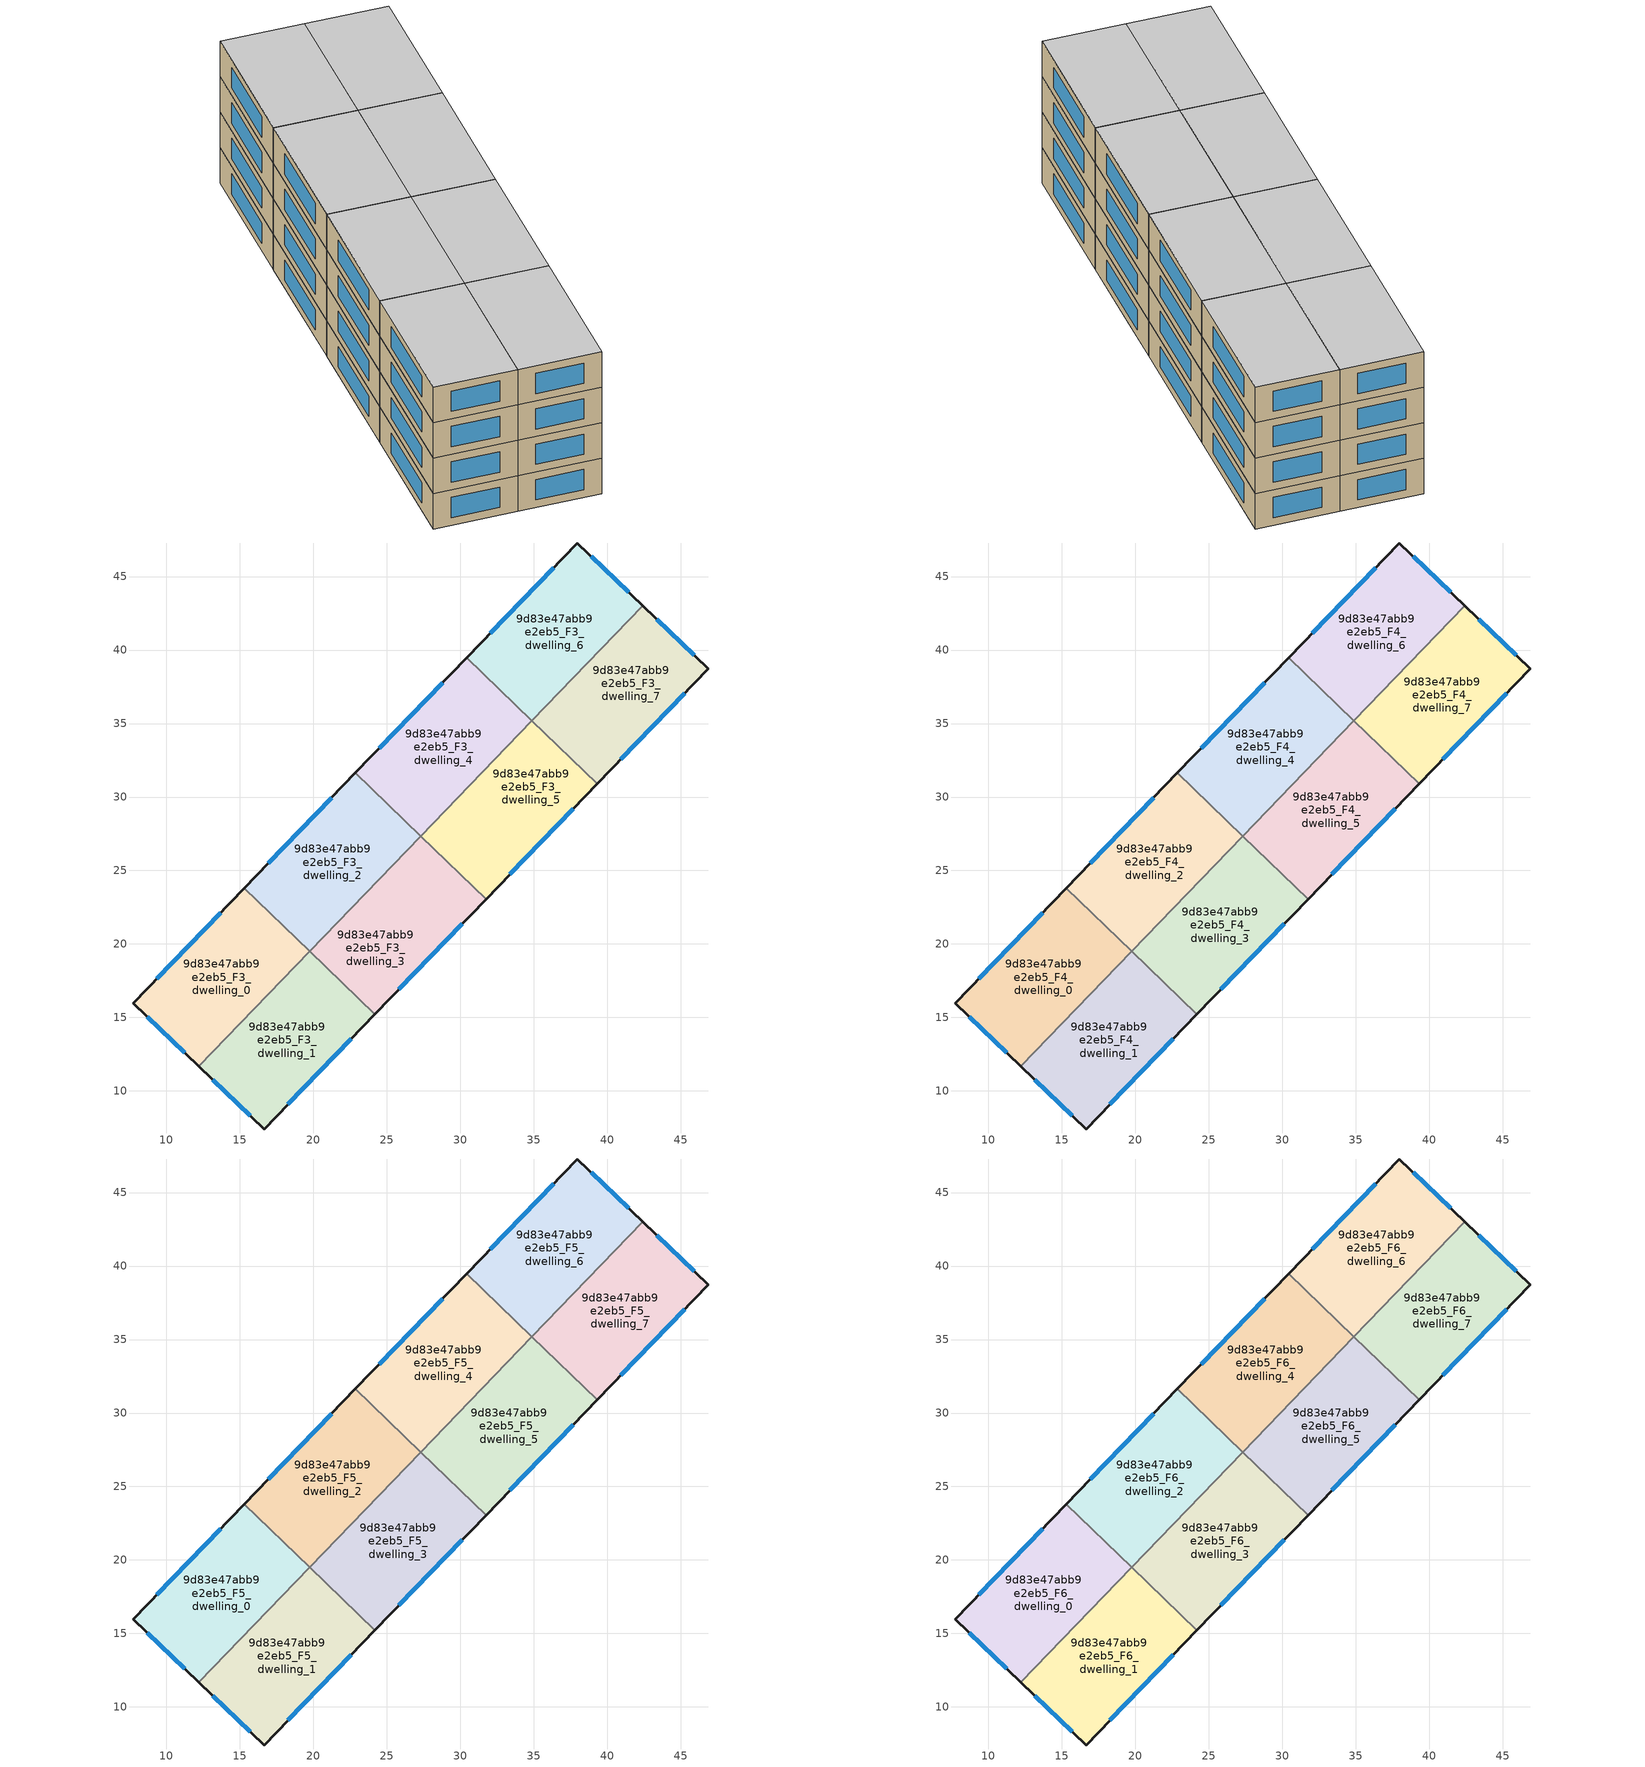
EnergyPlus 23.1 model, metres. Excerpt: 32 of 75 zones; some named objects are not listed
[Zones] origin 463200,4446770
9d83e47abb9e2eb5_F3_dwelling_0
 floor to 9d83e47abb9e2eb5_F2_dwelling_3 (EU_floor_Construction): 19.75,19.51 12.2,11.68 7.74,15.95 15.31,23.79 z9
 floor to 9d83e47abb9e2eb5_F2_dwelling_2 (EU_floor_Construction): 19.75,19.52 19.75,19.51 15.31,23.79 15.31,23.8 z9
 wall outside (EU_wall_Construction): 15.31,23.8 7.74,15.95 12.2,11.68 z9:12
 wall to 9d83e47abb9e2eb5_F3_dwelling_1 (EU_wall_Construction): 12.2,11.68 19.75,19.52 z9:12
 wall to 9d83e47abb9e2eb5_F3_dwelling_2 (EU_wall_Construction): 19.75,19.52 15.31,23.8 z9:12
 window (EU_Window_Construction): 8.7,15.04 11.24,12.6 / 13.69,22.12 9.36,17.63 z9.64:11.36
9d83e47abb9e2eb5_F3_dwelling_1
 floor adiabatic (EU_floor_Construction): 24.2,15.23 16.66,7.41 12.2,11.68 19.75,19.52 z9
 wall outside (EU_wall_Construction): 12.2,11.68 16.66,7.41 24.2,15.23 z9:12
 wall to 9d83e47abb9e2eb5_F3_dwelling_3 (EU_wall_Construction): 24.2,15.23 19.76,19.51 z9:12
 window (EU_Window_Construction): 18.27,9.08 22.59,13.55 / 13.15,10.77 15.7,8.32 z9.64:11.36
9d83e47abb9e2eb5_F3_dwelling_2
 floor to 9d83e47abb9e2eb5_F2_dwelling_2 (EU_floor_Construction): 27.31,27.34 19.76,19.51 15.31,23.8 22.87,31.63 z9
 floor to 9d83e47abb9e2eb5_F2_dwelling_1 (EU_floor_Construction): 27.32,27.35 27.31,27.34 22.87,31.63 z9
 wall outside (EU_wall_Construction): 22.87,31.63 15.31,23.8 z9:12
 wall to 9d83e47abb9e2eb5_F3_dwelling_3 (EU_wall_Construction): 19.76,19.51 27.32,27.35 z9:12
 wall to 9d83e47abb9e2eb5_F3_dwelling_4 (EU_wall_Construction): 27.32,27.35 22.87,31.63 z9:12
 window (EU_Window_Construction): 21.25,29.96 16.93,25.48 z9.64:11.36
9d83e47abb9e2eb5_F3_dwelling_3
 floor to 9d83e47abb9e2eb5_F2_dwelling_7 (EU_floor_Construction): 28.74,19.93 24.2,15.23 19.76,19.51 24.3,24.22 z9
 floor to 9d83e47abb9e2eb5_F2_dwelling_6 (EU_floor_Construction): 31.76,23.06 28.74,19.93 24.3,24.22 27.32,27.35 z9
 wall outside (EU_wall_Construction): 24.2,15.23 31.76,23.06 z9:12
 wall to 9d83e47abb9e2eb5_F3_dwelling_5 (EU_wall_Construction): 31.76,23.06 27.32,27.35 z9:12
 window (EU_Window_Construction): 25.82,16.9 30.14,21.38 z9.64:11.36
9d83e47abb9e2eb5_F3_dwelling_4
 floor to 9d83e47abb9e2eb5_F2_dwelling_1 (EU_floor_Construction): 34.87,35.17 27.32,27.35 22.87,31.63 30.43,39.46 z9
 floor to 9d83e47abb9e2eb5_F2_dwelling_0 (EU_floor_Construction): 34.87,35.17 30.43,39.46 30.43,39.47 z9
 wall outside (EU_wall_Construction): 30.43,39.47 22.87,31.63 z9:12
 wall to 9d83e47abb9e2eb5_F3_dwelling_5 (EU_wall_Construction): 27.32,27.35 34.88,35.18 z9:12
 wall to 9d83e47abb9e2eb5_F3_dwelling_6 (EU_wall_Construction): 34.88,35.18 30.43,39.47 z9:12
 window (EU_Window_Construction): 28.81,37.79 24.49,33.31 z9.64:11.36
9d83e47abb9e2eb5_F3_dwelling_5
 floor to 9d83e47abb9e2eb5_F2_dwelling_5 (EU_floor_Construction): 39.32,30.89 34.79,26.2 30.35,30.49 34.88,35.18 z9
 floor to 9d83e47abb9e2eb5_F2_dwelling_6 (EU_floor_Construction): 34.79,26.2 31.76,23.06 27.32,27.35 30.35,30.49 z9
 wall outside (EU_wall_Construction): 31.76,23.06 39.32,30.89 z9:12
 wall to 9d83e47abb9e2eb5_F3_dwelling_7 (EU_wall_Construction): 39.32,30.89 34.88,35.18 z9:12
 window (EU_Window_Construction): 33.38,24.74 37.7,29.21 z9.64:11.36
9d83e47abb9e2eb5_F3_dwelling_6
 floor outside (EU_floor_Construction): 42.44,43.01 34.88,35.18 39.07,39.52 z9
 floor to 9d83e47abb9e2eb5_F2_dwelling_0 (EU_floor_Construction): 42.43,43.01 34.88,35.18 30.43,39.47 37.98,47.29 z9
 wall outside (EU_wall_Construction): 42.44,43.01 37.98,47.29 30.43,39.47 z9:12
 wall to 9d83e47abb9e2eb5_F3_dwelling_7 (EU_wall_Construction): 34.88,35.18 42.44,43.01 z9:12
 window (EU_Window_Construction): 36.36,45.61 32.05,41.14 / 41.48,43.93 38.93,46.37 z9.64:11.36
9d83e47abb9e2eb5_F3_dwelling_7
 floor to 9d83e47abb9e2eb5_F2_dwelling_4 (EU_floor_Construction): 46.89,38.74 40.84,32.47 36.4,36.75 42.44,43.01 z9
 floor to 9d83e47abb9e2eb5_F2_dwelling_5 (EU_floor_Construction): 40.84,32.47 39.32,30.89 34.88,35.18 36.4,36.75 z9
 wall outside (EU_wall_Construction): 39.32,30.89 46.89,38.74 42.44,43.01 z9:12
 window (EU_Window_Construction): 45.94,39.65 43.39,42.09 / 40.94,32.57 45.27,37.06 z9.64:11.36
9d83e47abb9e2eb5_F4_dwelling_0
 floor to 9d83e47abb9e2eb5_F3_dwelling_0 (EU_floor_Construction): 19.75,19.52 12.2,11.68 7.74,15.95 15.31,23.8 z12
 wall outside (EU_wall_Construction): 15.31,23.8 7.74,15.95 12.2,11.68 z12:15
 wall to 9d83e47abb9e2eb5_F4_dwelling_1 (EU_wall_Construction): 12.2,11.68 19.75,19.52 z12:15
 wall to 9d83e47abb9e2eb5_F4_dwelling_2 (EU_wall_Construction): 19.75,19.52 15.31,23.8 z12:15
 window (EU_Window_Construction): 8.7,15.04 11.24,12.6 / 13.69,22.12 9.36,17.63 z12.64:14.36
9d83e47abb9e2eb5_F4_dwelling_1
 floor to 9d83e47abb9e2eb5_F3_dwelling_1 (EU_floor_Construction): 24.2,15.23 16.66,7.41 12.2,11.68 19.75,19.52 z12
 wall outside (EU_wall_Construction): 12.2,11.68 16.66,7.41 24.2,15.23 z12:15
 wall to 9d83e47abb9e2eb5_F4_dwelling_3 (EU_wall_Construction): 24.2,15.23 19.76,19.51 z12:15
 window (EU_Window_Construction): 18.27,9.08 22.59,13.55 / 13.15,10.77 15.7,8.32 z12.64:14.36
9d83e47abb9e2eb5_F4_dwelling_2
 floor to 9d83e47abb9e2eb5_F3_dwelling_2 (EU_floor_Construction): 27.32,27.35 19.76,19.51 15.31,23.8 22.87,31.63 z12
 wall outside (EU_wall_Construction): 22.87,31.63 15.31,23.8 z12:15
 wall to 9d83e47abb9e2eb5_F4_dwelling_3 (EU_wall_Construction): 19.76,19.51 27.32,27.35 z12:15
 wall to 9d83e47abb9e2eb5_F4_dwelling_4 (EU_wall_Construction): 27.32,27.35 22.87,31.63 z12:15
 window (EU_Window_Construction): 21.25,29.96 16.93,25.48 z12.64:14.36
9d83e47abb9e2eb5_F4_dwelling_3
 floor to 9d83e47abb9e2eb5_F3_dwelling_3 (EU_floor_Construction): 31.76,23.06 24.2,15.23 19.76,19.51 27.32,27.35 z12
 wall outside (EU_wall_Construction): 24.2,15.23 31.76,23.06 z12:15
 wall to 9d83e47abb9e2eb5_F4_dwelling_5 (EU_wall_Construction): 31.76,23.06 27.32,27.35 z12:15
 window (EU_Window_Construction): 25.82,16.9 30.14,21.38 z12.64:14.36
9d83e47abb9e2eb5_F4_dwelling_4
 floor to 9d83e47abb9e2eb5_F3_dwelling_4 (EU_floor_Construction): 34.88,35.18 27.32,27.35 22.87,31.63 30.43,39.47 z12
 wall outside (EU_wall_Construction): 30.43,39.47 22.87,31.63 z12:15
 wall to 9d83e47abb9e2eb5_F4_dwelling_5 (EU_wall_Construction): 27.32,27.35 34.88,35.18 z12:15
 wall to 9d83e47abb9e2eb5_F4_dwelling_6 (EU_wall_Construction): 34.88,35.18 30.43,39.47 z12:15
 window (EU_Window_Construction): 28.81,37.79 24.49,33.31 z12.64:14.36
9d83e47abb9e2eb5_F4_dwelling_5
 floor to 9d83e47abb9e2eb5_F3_dwelling_5 (EU_floor_Construction): 39.32,30.89 31.76,23.06 27.32,27.35 34.88,35.18 z12
 wall outside (EU_wall_Construction): 31.76,23.06 39.32,30.89 z12:15
 wall to 9d83e47abb9e2eb5_F4_dwelling_7 (EU_wall_Construction): 39.32,30.89 34.88,35.18 z12:15
 window (EU_Window_Construction): 33.38,24.74 37.7,29.21 z12.64:14.36
9d83e47abb9e2eb5_F4_dwelling_6
 floor to 9d83e47abb9e2eb5_F3_dwelling_6 (EU_floor_Construction): 42.44,43.01 34.88,35.18 30.43,39.47 37.98,47.29 z12
 wall outside (EU_wall_Construction): 42.44,43.01 37.98,47.29 30.43,39.47 z12:15
 wall to 9d83e47abb9e2eb5_F4_dwelling_7 (EU_wall_Construction): 34.88,35.18 42.44,43.01 z12:15
 window (EU_Window_Construction): 36.36,45.61 32.05,41.14 / 41.48,43.93 38.93,46.37 z12.64:14.36
9d83e47abb9e2eb5_F4_dwelling_7
 floor to 9d83e47abb9e2eb5_F3_dwelling_7 (EU_floor_Construction): 46.89,38.74 39.32,30.89 34.88,35.18 42.44,43.01 z12
 wall outside (EU_wall_Construction): 39.32,30.89 46.89,38.74 42.44,43.01 z12:15
 window (EU_Window_Construction): 45.94,39.65 43.39,42.09 / 40.94,32.57 45.27,37.06 z12.64:14.36
9d83e47abb9e2eb5_F5_dwelling_0
 floor to 9d83e47abb9e2eb5_F4_dwelling_0 (EU_floor_Construction): 19.75,19.52 12.2,11.68 7.74,15.95 15.31,23.8 z15
 wall outside (EU_wall_Construction): 15.31,23.8 7.74,15.95 12.2,11.68 z15:18
 wall to 9d83e47abb9e2eb5_F5_dwelling_1 (EU_wall_Construction): 12.2,11.68 19.75,19.52 z15:18
 wall to 9d83e47abb9e2eb5_F5_dwelling_2 (EU_wall_Construction): 19.75,19.52 15.31,23.8 z15:18
 window (EU_Window_Construction): 8.7,15.04 11.24,12.6 / 13.69,22.12 9.36,17.63 z15.64:17.36
9d83e47abb9e2eb5_F5_dwelling_1
 floor to 9d83e47abb9e2eb5_F4_dwelling_1 (EU_floor_Construction): 24.2,15.23 16.66,7.41 12.2,11.68 19.75,19.52 z15
 wall outside (EU_wall_Construction): 12.2,11.68 16.66,7.41 24.2,15.23 z15:18
 wall to 9d83e47abb9e2eb5_F5_dwelling_3 (EU_wall_Construction): 24.2,15.23 19.76,19.51 z15:18
 window (EU_Window_Construction): 18.27,9.08 22.59,13.55 / 13.15,10.77 15.7,8.32 z15.64:17.36
9d83e47abb9e2eb5_F5_dwelling_2
 floor to 9d83e47abb9e2eb5_F4_dwelling_2 (EU_floor_Construction): 27.32,27.35 19.76,19.51 15.31,23.8 22.87,31.63 z15
 wall outside (EU_wall_Construction): 22.87,31.63 15.31,23.8 z15:18
 wall to 9d83e47abb9e2eb5_F5_dwelling_3 (EU_wall_Construction): 19.76,19.51 27.32,27.35 z15:18
 wall to 9d83e47abb9e2eb5_F5_dwelling_4 (EU_wall_Construction): 27.32,27.35 22.87,31.63 z15:18
 window (EU_Window_Construction): 21.25,29.96 16.93,25.48 z15.64:17.36
9d83e47abb9e2eb5_F5_dwelling_3
 floor to 9d83e47abb9e2eb5_F4_dwelling_3 (EU_floor_Construction): 31.76,23.06 24.2,15.23 19.76,19.51 27.32,27.35 z15
 wall outside (EU_wall_Construction): 24.2,15.23 31.76,23.06 z15:18
 wall to 9d83e47abb9e2eb5_F5_dwelling_5 (EU_wall_Construction): 31.76,23.06 27.32,27.35 z15:18
 window (EU_Window_Construction): 25.82,16.9 30.14,21.38 z15.64:17.36
9d83e47abb9e2eb5_F5_dwelling_4
 floor to 9d83e47abb9e2eb5_F4_dwelling_4 (EU_floor_Construction): 34.88,35.18 27.32,27.35 22.87,31.63 30.43,39.47 z15
 wall outside (EU_wall_Construction): 30.43,39.47 22.87,31.63 z15:18
 wall to 9d83e47abb9e2eb5_F5_dwelling_5 (EU_wall_Construction): 27.32,27.35 34.88,35.18 z15:18
 wall to 9d83e47abb9e2eb5_F5_dwelling_6 (EU_wall_Construction): 34.88,35.18 30.43,39.47 z15:18
 window (EU_Window_Construction): 28.81,37.79 24.49,33.31 z15.64:17.36
9d83e47abb9e2eb5_F5_dwelling_5
 floor to 9d83e47abb9e2eb5_F4_dwelling_5 (EU_floor_Construction): 39.32,30.89 31.76,23.06 27.32,27.35 34.88,35.18 z15
 wall outside (EU_wall_Construction): 31.76,23.06 39.32,30.89 z15:18
 wall to 9d83e47abb9e2eb5_F5_dwelling_7 (EU_wall_Construction): 39.32,30.89 34.88,35.18 z15:18
 window (EU_Window_Construction): 33.38,24.74 37.7,29.21 z15.64:17.36
9d83e47abb9e2eb5_F5_dwelling_6
 floor to 9d83e47abb9e2eb5_F4_dwelling_6 (EU_floor_Construction): 42.44,43.01 34.88,35.18 30.43,39.47 37.98,47.29 z15
 wall outside (EU_wall_Construction): 42.44,43.01 37.98,47.29 30.43,39.47 z15:18
 wall to 9d83e47abb9e2eb5_F5_dwelling_7 (EU_wall_Construction): 34.88,35.18 42.44,43.01 z15:18
 window (EU_Window_Construction): 36.36,45.61 32.05,41.14 / 41.48,43.93 38.93,46.37 z15.64:17.36
9d83e47abb9e2eb5_F5_dwelling_7
 floor to 9d83e47abb9e2eb5_F4_dwelling_7 (EU_floor_Construction): 46.89,38.74 39.32,30.89 34.88,35.18 42.44,43.01 z15
 wall outside (EU_wall_Construction): 39.32,30.89 46.89,38.74 42.44,43.01 z15:18
 window (EU_Window_Construction): 45.94,39.65 43.39,42.09 / 40.94,32.57 45.27,37.06 z15.64:17.36
9d83e47abb9e2eb5_F6_dwelling_0
 floor to 9d83e47abb9e2eb5_F5_dwelling_0 (EU_floor_Construction): 19.75,19.52 12.2,11.68 7.74,15.95 15.31,23.8 z18
 wall outside (EU_wall_Construction): 15.31,23.8 7.74,15.95 12.2,11.68 z18:21
 wall to 9d83e47abb9e2eb5_F6_dwelling_1 (EU_wall_Construction): 12.2,11.68 19.75,19.52 z18:21
 wall to 9d83e47abb9e2eb5_F6_dwelling_2 (EU_wall_Construction): 19.75,19.52 15.31,23.8 z18:21
 window (EU_Window_Construction): 8.7,15.04 11.24,12.6 / 13.69,22.12 9.36,17.63 z18.64:20.36
 ceiling to 9d83e47abb9e2eb5_F7_dwelling_0 (EU_floor_Construction): 12.2,11.68 19.75,19.52 15.31,23.8 7.74,15.95 z21
9d83e47abb9e2eb5_F6_dwelling_1
 floor to 9d83e47abb9e2eb5_F5_dwelling_1 (EU_floor_Construction): 24.2,15.23 16.66,7.41 12.2,11.68 19.75,19.52 z18
 wall outside (EU_wall_Construction): 12.2,11.68 16.66,7.41 24.2,15.23 z18:21
 wall to 9d83e47abb9e2eb5_F6_dwelling_3 (EU_wall_Construction): 24.2,15.23 19.76,19.51 z18:21
 window (EU_Window_Construction): 18.27,9.08 22.59,13.55 / 13.15,10.77 15.7,8.32 z18.64:20.36
 ceiling to 9d83e47abb9e2eb5_F7_dwelling_1 (EU_floor_Construction): 16.66,7.41 24.2,15.23 19.75,19.52 12.2,11.68 z21
9d83e47abb9e2eb5_F6_dwelling_2
 floor to 9d83e47abb9e2eb5_F5_dwelling_2 (EU_floor_Construction): 27.32,27.35 19.76,19.51 15.31,23.8 22.87,31.63 z18
 wall outside (EU_wall_Construction): 22.87,31.63 15.31,23.8 z18:21
 wall to 9d83e47abb9e2eb5_F6_dwelling_3 (EU_wall_Construction): 19.76,19.51 27.32,27.35 z18:21
 wall to 9d83e47abb9e2eb5_F6_dwelling_4 (EU_wall_Construction): 27.32,27.35 22.87,31.63 z18:21
 window (EU_Window_Construction): 21.25,29.96 16.93,25.48 z18.64:20.36
 ceiling to 9d83e47abb9e2eb5_F7_dwelling_2 (EU_floor_Construction): 19.76,19.51 27.32,27.35 22.87,31.63 15.31,23.8 z21
9d83e47abb9e2eb5_F6_dwelling_3
 floor to 9d83e47abb9e2eb5_F5_dwelling_3 (EU_floor_Construction): 31.76,23.06 24.2,15.23 19.76,19.51 27.32,27.35 z18
 wall outside (EU_wall_Construction): 24.2,15.23 31.76,23.06 z18:21
 wall to 9d83e47abb9e2eb5_F6_dwelling_5 (EU_wall_Construction): 31.76,23.06 27.32,27.35 z18:21
 window (EU_Window_Construction): 25.82,16.9 30.14,21.38 z18.64:20.36
 ceiling to 9d83e47abb9e2eb5_F7_dwelling_3 (EU_floor_Construction): 24.2,15.23 31.76,23.06 27.32,27.35 19.76,19.51 z21
9d83e47abb9e2eb5_F6_dwelling_4
 floor to 9d83e47abb9e2eb5_F5_dwelling_4 (EU_floor_Construction): 34.88,35.18 27.32,27.35 22.87,31.63 30.43,39.47 z18
 wall outside (EU_wall_Construction): 30.43,39.47 22.87,31.63 z18:21
 wall to 9d83e47abb9e2eb5_F6_dwelling_5 (EU_wall_Construction): 27.32,27.35 34.88,35.18 z18:21
 wall to 9d83e47abb9e2eb5_F6_dwelling_6 (EU_wall_Construction): 34.88,35.18 30.43,39.47 z18:21
 window (EU_Window_Construction): 28.81,37.79 24.49,33.31 z18.64:20.36
 ceiling to 9d83e47abb9e2eb5_F7_dwelling_4 (EU_floor_Construction): 27.32,27.35 34.88,35.18 30.43,39.47 22.87,31.63 z21
9d83e47abb9e2eb5_F6_dwelling_5
 floor to 9d83e47abb9e2eb5_F5_dwelling_5 (EU_floor_Construction): 39.32,30.89 31.76,23.06 27.32,27.35 34.88,35.18 z18
 wall outside (EU_wall_Construction): 31.76,23.06 39.32,30.89 z18:21
 wall to 9d83e47abb9e2eb5_F6_dwelling_7 (EU_wall_Construction): 39.32,30.89 34.88,35.18 z18:21
 window (EU_Window_Construction): 33.38,24.74 37.7,29.21 z18.64:20.36
 ceiling to 9d83e47abb9e2eb5_F7_dwelling_5 (EU_floor_Construction): 31.76,23.06 39.32,30.89 34.88,35.18 27.32,27.35 z21
9d83e47abb9e2eb5_F6_dwelling_6
 floor to 9d83e47abb9e2eb5_F5_dwelling_6 (EU_floor_Construction): 42.44,43.01 34.88,35.18 30.43,39.47 37.98,47.29 z18
 wall outside (EU_wall_Construction): 42.44,43.01 37.98,47.29 30.43,39.47 z18:21
 wall to 9d83e47abb9e2eb5_F6_dwelling_7 (EU_wall_Construction): 34.88,35.18 42.44,43.01 z18:21
 window (EU_Window_Construction): 36.36,45.61 32.05,41.14 / 41.48,43.93 38.93,46.37 z18.64:20.36
 ceiling to 9d83e47abb9e2eb5_F7_dwelling_6 (EU_floor_Construction): 34.88,35.18 42.44,43.01 37.98,47.29 30.43,39.47 z21
9d83e47abb9e2eb5_F6_dwelling_7
 floor to 9d83e47abb9e2eb5_F5_dwelling_7 (EU_floor_Construction): 46.89,38.74 39.32,30.89 34.88,35.18 42.44,43.01 z18
 wall outside (EU_wall_Construction): 39.32,30.89 46.89,38.74 42.44,43.01 z18:21
 window (EU_Window_Construction): 45.94,39.65 43.39,42.09 / 40.94,32.57 45.27,37.06 z18.64:20.36
 ceiling to 9d83e47abb9e2eb5_F7_dwelling_7 (EU_floor_Construction): 39.32,30.89 46.89,38.74 42.44,43.01 34.88,35.18 z21
[Building]
EU S2 Campaign: North Axis=0; Terrain=City; Solar Distribution=FullExterior
[Site:Location]
Yerevan-Zvartnots.Intl.AP: Latitude=40.15; Longitude=44.383; Time Zone=4; Elevation=854
[SizingPeriod:WeatherFileDays]
AnnualSizingPeriod: Begin Month=1; Begin Day of Month=1; End Month=12; End Day of Month=31; Day of Week for Start Day=Monday; Use Weather File Daylight Saving Period=No; Use Weather File Rain and Snow Indicators=No
[MATERIAL]
EU_InternalMass_Material: Roughness=MediumRough; Thickness=0.1; Conductivity=1; Density=1800; Specific Heat=900; Thermal Absorptance=0.9; Solar Absorptance=0.7; Visible Absorptance=0.7
[MATERIAL:NOMASS] Roughness=MediumRough; Thermal Absorptance=0.9; Solar Absorptance=0.7; Visible Absorptance=0.7
Name | Thermal Resistance
EU_wall_NoMass | 1.05043
EU_floor_NoMass | 0.478065
[WINDOWMATERIAL:SIMPLEGLAZINGSYSTEM]
EU_Window_SimpleGlazing: UFactor=2.5566; Solar Heat Gain Coefficient=0.75; Visible Transmittance=0.75
[CONSTRUCTION]
EU_wall_Construction: EU_wall_NoMass
EU_floor_Construction: EU_floor_NoMass
EU_Window_Construction: EU_Window_SimpleGlazing
EU_InternalMass_Construction: EU_InternalMass_Material
[ZONE] Type=1; Multiplier=1; Ceiling Height=autocalculate; Floor Area=autocalculate; Part of Total Floor Area=Yes
Name | Volume
9d83e47abb9e2eb5_F3_dwelling_0; 9d83e47abb9e2eb5_F4_dwelling_0; 9d83e47abb9e2eb5_F5_dwelling_0; 9d83e47abb9e2eb5_F6_dwelling_0; 9d83e47abb9e2eb5_F3_dwelling_7; 9d83e47abb9e2eb5_F4_dwelling_7; 9d83e47abb9e2eb5_F5_dwelling_7; 9d83e47abb9e2eb5_F6_dwelling_7 | 201.668
9d83e47abb9e2eb5_F3_dwelling_1; 9d83e47abb9e2eb5_F4_dwelling_1; 9d83e47abb9e2eb5_F5_dwelling_1; 9d83e47abb9e2eb5_F6_dwelling_1; 9d83e47abb9e2eb5_F3_dwelling_6; 9d83e47abb9e2eb5_F4_dwelling_6; 9d83e47abb9e2eb5_F5_dwelling_6; 9d83e47abb9e2eb5_F6_dwelling_6 | 201.639
9d83e47abb9e2eb5_F3_dwelling_2; 9d83e47abb9e2eb5_F4_dwelling_2; 9d83e47abb9e2eb5_F5_dwelling_2; 9d83e47abb9e2eb5_F6_dwelling_2; 9d83e47abb9e2eb5_F3_dwelling_3; 9d83e47abb9e2eb5_F4_dwelling_3; 9d83e47abb9e2eb5_F5_dwelling_3; 9d83e47abb9e2eb5_F6_dwelling_3 | 201.65
9d83e47abb9e2eb5_F3_dwelling_4; 9d83e47abb9e2eb5_F4_dwelling_4; 9d83e47abb9e2eb5_F5_dwelling_4; 9d83e47abb9e2eb5_F6_dwelling_4 | 201.658
9d83e47abb9e2eb5_F3_dwelling_5; 9d83e47abb9e2eb5_F4_dwelling_5; 9d83e47abb9e2eb5_F5_dwelling_5; 9d83e47abb9e2eb5_F6_dwelling_5 | 201.682
[INTERNALMASS] Construction=EU_InternalMass_Construction
Name | Zone or ZoneList | Surface Area
9d83e47abb9e2eb5_F3_dwelling_0_EU_InternalMass | 9d83e47abb9e2eb5_F3_dwelling_0 | 67.2227
9d83e47abb9e2eb5_F3_dwelling_1_EU_InternalMass | 9d83e47abb9e2eb5_F3_dwelling_1 | 67.2131
9d83e47abb9e2eb5_F3_dwelling_2_EU_InternalMass | 9d83e47abb9e2eb5_F3_dwelling_2 | 67.2168
9d83e47abb9e2eb5_F3_dwelling_3_EU_InternalMass | 9d83e47abb9e2eb5_F3_dwelling_3 | 67.2168
9d83e47abb9e2eb5_F3_dwelling_4_EU_InternalMass | 9d83e47abb9e2eb5_F3_dwelling_4 | 67.2193
9d83e47abb9e2eb5_F3_dwelling_5_EU_InternalMass | 9d83e47abb9e2eb5_F3_dwelling_5 | 67.2271
9d83e47abb9e2eb5_F3_dwelling_6_EU_InternalMass | 9d83e47abb9e2eb5_F3_dwelling_6 | 67.2131
9d83e47abb9e2eb5_F3_dwelling_7_EU_InternalMass | 9d83e47abb9e2eb5_F3_dwelling_7 | 67.2227
9d83e47abb9e2eb5_F4_dwelling_0_EU_InternalMass | 9d83e47abb9e2eb5_F4_dwelling_0 | 67.2227
9d83e47abb9e2eb5_F4_dwelling_1_EU_InternalMass | 9d83e47abb9e2eb5_F4_dwelling_1 | 67.2131
9d83e47abb9e2eb5_F4_dwelling_2_EU_InternalMass | 9d83e47abb9e2eb5_F4_dwelling_2 | 67.2168
9d83e47abb9e2eb5_F4_dwelling_3_EU_InternalMass | 9d83e47abb9e2eb5_F4_dwelling_3 | 67.2168
9d83e47abb9e2eb5_F4_dwelling_4_EU_InternalMass | 9d83e47abb9e2eb5_F4_dwelling_4 | 67.2193
9d83e47abb9e2eb5_F4_dwelling_5_EU_InternalMass | 9d83e47abb9e2eb5_F4_dwelling_5 | 67.2271
9d83e47abb9e2eb5_F4_dwelling_6_EU_InternalMass | 9d83e47abb9e2eb5_F4_dwelling_6 | 67.2131
9d83e47abb9e2eb5_F4_dwelling_7_EU_InternalMass | 9d83e47abb9e2eb5_F4_dwelling_7 | 67.2227
9d83e47abb9e2eb5_F5_dwelling_0_EU_InternalMass | 9d83e47abb9e2eb5_F5_dwelling_0 | 67.2227
9d83e47abb9e2eb5_F5_dwelling_1_EU_InternalMass | 9d83e47abb9e2eb5_F5_dwelling_1 | 67.2131
9d83e47abb9e2eb5_F5_dwelling_2_EU_InternalMass | 9d83e47abb9e2eb5_F5_dwelling_2 | 67.2168
9d83e47abb9e2eb5_F5_dwelling_3_EU_InternalMass | 9d83e47abb9e2eb5_F5_dwelling_3 | 67.2168
9d83e47abb9e2eb5_F5_dwelling_4_EU_InternalMass | 9d83e47abb9e2eb5_F5_dwelling_4 | 67.2193
9d83e47abb9e2eb5_F5_dwelling_5_EU_InternalMass | 9d83e47abb9e2eb5_F5_dwelling_5 | 67.2271
9d83e47abb9e2eb5_F5_dwelling_6_EU_InternalMass | 9d83e47abb9e2eb5_F5_dwelling_6 | 67.2131
9d83e47abb9e2eb5_F5_dwelling_7_EU_InternalMass | 9d83e47abb9e2eb5_F5_dwelling_7 | 67.2227
9d83e47abb9e2eb5_F6_dwelling_0_EU_InternalMass | 9d83e47abb9e2eb5_F6_dwelling_0 | 67.2227
9d83e47abb9e2eb5_F6_dwelling_1_EU_InternalMass | 9d83e47abb9e2eb5_F6_dwelling_1 | 67.2131
9d83e47abb9e2eb5_F6_dwelling_2_EU_InternalMass | 9d83e47abb9e2eb5_F6_dwelling_2 | 67.2168
9d83e47abb9e2eb5_F6_dwelling_3_EU_InternalMass | 9d83e47abb9e2eb5_F6_dwelling_3 | 67.2168
9d83e47abb9e2eb5_F6_dwelling_4_EU_InternalMass | 9d83e47abb9e2eb5_F6_dwelling_4 | 67.2193
9d83e47abb9e2eb5_F6_dwelling_5_EU_InternalMass | 9d83e47abb9e2eb5_F6_dwelling_5 | 67.2271
9d83e47abb9e2eb5_F6_dwelling_6_EU_InternalMass | 9d83e47abb9e2eb5_F6_dwelling_6 | 67.2131
9d83e47abb9e2eb5_F6_dwelling_7_EU_InternalMass | 9d83e47abb9e2eb5_F6_dwelling_7 | 67.2227
[OTHEREQUIPMENT] Fuel Type=Electricity; Design Level Calculation Method=Watts/Area; Power per Zone Floor Area=1; Fraction Latent=0; Fraction Radiant=0; Fraction Lost=0; Carbon Dioxide Generation Rate=0; EndUse Subcategory=EU_Step8_InternalGains
Name | Zone or ZoneList or Space or SpaceList | Schedule
EU_Step8_InternalGain_9d83e47abb9e2eb5_F3_dwelling_0_f000 | 9d83e47abb9e2eb5_F3_dwelling_0 | EU_Step8_GainSchedule_9d83e47abb9e2eb5_F3_dwelling_0_f000
EU_Step8_InternalGain_9d83e47abb9e2eb5_F3_dwelling_1_f000 | 9d83e47abb9e2eb5_F3_dwelling_1 | EU_Step8_GainSchedule_9d83e47abb9e2eb5_F3_dwelling_1_f000
EU_Step8_InternalGain_9d83e47abb9e2eb5_F3_dwelling_2_f000 | 9d83e47abb9e2eb5_F3_dwelling_2 | EU_Step8_GainSchedule_9d83e47abb9e2eb5_F3_dwelling_2_f000
EU_Step8_InternalGain_9d83e47abb9e2eb5_F3_dwelling_3_f000 | 9d83e47abb9e2eb5_F3_dwelling_3 | EU_Step8_GainSchedule_9d83e47abb9e2eb5_F3_dwelling_3_f000
EU_Step8_InternalGain_9d83e47abb9e2eb5_F3_dwelling_4_f000 | 9d83e47abb9e2eb5_F3_dwelling_4 | EU_Step8_GainSchedule_9d83e47abb9e2eb5_F3_dwelling_4_f000
EU_Step8_InternalGain_9d83e47abb9e2eb5_F3_dwelling_5_f000 | 9d83e47abb9e2eb5_F3_dwelling_5 | EU_Step8_GainSchedule_9d83e47abb9e2eb5_F3_dwelling_5_f000
EU_Step8_InternalGain_9d83e47abb9e2eb5_F3_dwelling_6_f000 | 9d83e47abb9e2eb5_F3_dwelling_6 | EU_Step8_GainSchedule_9d83e47abb9e2eb5_F3_dwelling_6_f000
EU_Step8_InternalGain_9d83e47abb9e2eb5_F3_dwelling_7_f000 | 9d83e47abb9e2eb5_F3_dwelling_7 | EU_Step8_GainSchedule_9d83e47abb9e2eb5_F3_dwelling_7_f000
EU_Step8_InternalGain_9d83e47abb9e2eb5_F4_dwelling_0_f000 | 9d83e47abb9e2eb5_F4_dwelling_0 | EU_Step8_GainSchedule_9d83e47abb9e2eb5_F4_dwelling_0_f000
EU_Step8_InternalGain_9d83e47abb9e2eb5_F4_dwelling_1_f000 | 9d83e47abb9e2eb5_F4_dwelling_1 | EU_Step8_GainSchedule_9d83e47abb9e2eb5_F4_dwelling_1_f000
EU_Step8_InternalGain_9d83e47abb9e2eb5_F4_dwelling_2_f000 | 9d83e47abb9e2eb5_F4_dwelling_2 | EU_Step8_GainSchedule_9d83e47abb9e2eb5_F4_dwelling_2_f000
EU_Step8_InternalGain_9d83e47abb9e2eb5_F4_dwelling_3_f000 | 9d83e47abb9e2eb5_F4_dwelling_3 | EU_Step8_GainSchedule_9d83e47abb9e2eb5_F4_dwelling_3_f000
EU_Step8_InternalGain_9d83e47abb9e2eb5_F4_dwelling_4_f000 | 9d83e47abb9e2eb5_F4_dwelling_4 | EU_Step8_GainSchedule_9d83e47abb9e2eb5_F4_dwelling_4_f000
EU_Step8_InternalGain_9d83e47abb9e2eb5_F4_dwelling_5_f000 | 9d83e47abb9e2eb5_F4_dwelling_5 | EU_Step8_GainSchedule_9d83e47abb9e2eb5_F4_dwelling_5_f000
EU_Step8_InternalGain_9d83e47abb9e2eb5_F4_dwelling_6_f000 | 9d83e47abb9e2eb5_F4_dwelling_6 | EU_Step8_GainSchedule_9d83e47abb9e2eb5_F4_dwelling_6_f000
EU_Step8_InternalGain_9d83e47abb9e2eb5_F4_dwelling_7_f000 | 9d83e47abb9e2eb5_F4_dwelling_7 | EU_Step8_GainSchedule_9d83e47abb9e2eb5_F4_dwelling_7_f000
EU_Step8_InternalGain_9d83e47abb9e2eb5_F5_dwelling_0_f000 | 9d83e47abb9e2eb5_F5_dwelling_0 | EU_Step8_GainSchedule_9d83e47abb9e2eb5_F5_dwelling_0_f000
EU_Step8_InternalGain_9d83e47abb9e2eb5_F5_dwelling_1_f000 | 9d83e47abb9e2eb5_F5_dwelling_1 | EU_Step8_GainSchedule_9d83e47abb9e2eb5_F5_dwelling_1_f000
EU_Step8_InternalGain_9d83e47abb9e2eb5_F5_dwelling_2_f000 | 9d83e47abb9e2eb5_F5_dwelling_2 | EU_Step8_GainSchedule_9d83e47abb9e2eb5_F5_dwelling_2_f000
EU_Step8_InternalGain_9d83e47abb9e2eb5_F5_dwelling_3_f000 | 9d83e47abb9e2eb5_F5_dwelling_3 | EU_Step8_GainSchedule_9d83e47abb9e2eb5_F5_dwelling_3_f000
EU_Step8_InternalGain_9d83e47abb9e2eb5_F5_dwelling_4_f000 | 9d83e47abb9e2eb5_F5_dwelling_4 | EU_Step8_GainSchedule_9d83e47abb9e2eb5_F5_dwelling_4_f000
EU_Step8_InternalGain_9d83e47abb9e2eb5_F5_dwelling_5_f000 | 9d83e47abb9e2eb5_F5_dwelling_5 | EU_Step8_GainSchedule_9d83e47abb9e2eb5_F5_dwelling_5_f000
EU_Step8_InternalGain_9d83e47abb9e2eb5_F5_dwelling_6_f000 | 9d83e47abb9e2eb5_F5_dwelling_6 | EU_Step8_GainSchedule_9d83e47abb9e2eb5_F5_dwelling_6_f000
EU_Step8_InternalGain_9d83e47abb9e2eb5_F5_dwelling_7_f000 | 9d83e47abb9e2eb5_F5_dwelling_7 | EU_Step8_GainSchedule_9d83e47abb9e2eb5_F5_dwelling_7_f000
EU_Step8_InternalGain_9d83e47abb9e2eb5_F6_dwelling_0_f000 | 9d83e47abb9e2eb5_F6_dwelling_0 | EU_Step8_GainSchedule_9d83e47abb9e2eb5_F6_dwelling_0_f000
EU_Step8_InternalGain_9d83e47abb9e2eb5_F6_dwelling_1_f000 | 9d83e47abb9e2eb5_F6_dwelling_1 | EU_Step8_GainSchedule_9d83e47abb9e2eb5_F6_dwelling_1_f000
EU_Step8_InternalGain_9d83e47abb9e2eb5_F6_dwelling_2_f000 | 9d83e47abb9e2eb5_F6_dwelling_2 | EU_Step8_GainSchedule_9d83e47abb9e2eb5_F6_dwelling_2_f000
EU_Step8_InternalGain_9d83e47abb9e2eb5_F6_dwelling_3_f000 | 9d83e47abb9e2eb5_F6_dwelling_3 | EU_Step8_GainSchedule_9d83e47abb9e2eb5_F6_dwelling_3_f000
EU_Step8_InternalGain_9d83e47abb9e2eb5_F6_dwelling_4_f000 | 9d83e47abb9e2eb5_F6_dwelling_4 | EU_Step8_GainSchedule_9d83e47abb9e2eb5_F6_dwelling_4_f000
EU_Step8_InternalGain_9d83e47abb9e2eb5_F6_dwelling_5_f000 | 9d83e47abb9e2eb5_F6_dwelling_5 | EU_Step8_GainSchedule_9d83e47abb9e2eb5_F6_dwelling_5_f000
EU_Step8_InternalGain_9d83e47abb9e2eb5_F6_dwelling_6_f000 | 9d83e47abb9e2eb5_F6_dwelling_6 | EU_Step8_GainSchedule_9d83e47abb9e2eb5_F6_dwelling_6_f000
EU_Step8_InternalGain_9d83e47abb9e2eb5_F6_dwelling_7_f000 | 9d83e47abb9e2eb5_F6_dwelling_7 | EU_Step8_GainSchedule_9d83e47abb9e2eb5_F6_dwelling_7_f000
[ZONEVENTILATION:DESIGNFLOWRATE] Schedule=EU_AlwaysOn; Design Flow Rate Calculation Method=AirChanges/Hour; Air Changes per Hour=0.557805; Ventilation Type=Natural; Fan Pressure Rise=0; Fan Total Efficiency=1; Constant Term Coefficient=1; Temperature Term Coefficient=0; Velocity Term Coefficient=0; Velocity Squared Term Coefficient=0; Minimum Indoor Temperature=-100; Maximum Indoor Temperature=100; Delta Temperature=-100; Minimum Outdoor Temperature=-100; Maximum Outdoor Temperature=100; Maximum Wind Speed=40
Name | Zone or ZoneList or Space or SpaceList
EU_ConstantAir_9d83e47abb9e2eb5_F3_dwelling_0 | 9d83e47abb9e2eb5_F3_dwelling_0
EU_ConstantAir_9d83e47abb9e2eb5_F3_dwelling_1 | 9d83e47abb9e2eb5_F3_dwelling_1
EU_ConstantAir_9d83e47abb9e2eb5_F3_dwelling_2 | 9d83e47abb9e2eb5_F3_dwelling_2
EU_ConstantAir_9d83e47abb9e2eb5_F3_dwelling_3 | 9d83e47abb9e2eb5_F3_dwelling_3
EU_ConstantAir_9d83e47abb9e2eb5_F3_dwelling_4 | 9d83e47abb9e2eb5_F3_dwelling_4
EU_ConstantAir_9d83e47abb9e2eb5_F3_dwelling_5 | 9d83e47abb9e2eb5_F3_dwelling_5
EU_ConstantAir_9d83e47abb9e2eb5_F3_dwelling_6 | 9d83e47abb9e2eb5_F3_dwelling_6
EU_ConstantAir_9d83e47abb9e2eb5_F3_dwelling_7 | 9d83e47abb9e2eb5_F3_dwelling_7
EU_ConstantAir_9d83e47abb9e2eb5_F4_dwelling_0 | 9d83e47abb9e2eb5_F4_dwelling_0
EU_ConstantAir_9d83e47abb9e2eb5_F4_dwelling_1 | 9d83e47abb9e2eb5_F4_dwelling_1
EU_ConstantAir_9d83e47abb9e2eb5_F4_dwelling_2 | 9d83e47abb9e2eb5_F4_dwelling_2
EU_ConstantAir_9d83e47abb9e2eb5_F4_dwelling_3 | 9d83e47abb9e2eb5_F4_dwelling_3
EU_ConstantAir_9d83e47abb9e2eb5_F4_dwelling_4 | 9d83e47abb9e2eb5_F4_dwelling_4
EU_ConstantAir_9d83e47abb9e2eb5_F4_dwelling_5 | 9d83e47abb9e2eb5_F4_dwelling_5
EU_ConstantAir_9d83e47abb9e2eb5_F4_dwelling_6 | 9d83e47abb9e2eb5_F4_dwelling_6
EU_ConstantAir_9d83e47abb9e2eb5_F4_dwelling_7 | 9d83e47abb9e2eb5_F4_dwelling_7
EU_ConstantAir_9d83e47abb9e2eb5_F5_dwelling_0 | 9d83e47abb9e2eb5_F5_dwelling_0
EU_ConstantAir_9d83e47abb9e2eb5_F5_dwelling_1 | 9d83e47abb9e2eb5_F5_dwelling_1
EU_ConstantAir_9d83e47abb9e2eb5_F5_dwelling_2 | 9d83e47abb9e2eb5_F5_dwelling_2
EU_ConstantAir_9d83e47abb9e2eb5_F5_dwelling_3 | 9d83e47abb9e2eb5_F5_dwelling_3
EU_ConstantAir_9d83e47abb9e2eb5_F5_dwelling_4 | 9d83e47abb9e2eb5_F5_dwelling_4
EU_ConstantAir_9d83e47abb9e2eb5_F5_dwelling_5 | 9d83e47abb9e2eb5_F5_dwelling_5
EU_ConstantAir_9d83e47abb9e2eb5_F5_dwelling_6 | 9d83e47abb9e2eb5_F5_dwelling_6
EU_ConstantAir_9d83e47abb9e2eb5_F5_dwelling_7 | 9d83e47abb9e2eb5_F5_dwelling_7
EU_ConstantAir_9d83e47abb9e2eb5_F6_dwelling_0 | 9d83e47abb9e2eb5_F6_dwelling_0
EU_ConstantAir_9d83e47abb9e2eb5_F6_dwelling_1 | 9d83e47abb9e2eb5_F6_dwelling_1
EU_ConstantAir_9d83e47abb9e2eb5_F6_dwelling_2 | 9d83e47abb9e2eb5_F6_dwelling_2
EU_ConstantAir_9d83e47abb9e2eb5_F6_dwelling_3 | 9d83e47abb9e2eb5_F6_dwelling_3
EU_ConstantAir_9d83e47abb9e2eb5_F6_dwelling_4 | 9d83e47abb9e2eb5_F6_dwelling_4
EU_ConstantAir_9d83e47abb9e2eb5_F6_dwelling_5 | 9d83e47abb9e2eb5_F6_dwelling_5
EU_ConstantAir_9d83e47abb9e2eb5_F6_dwelling_6 | 9d83e47abb9e2eb5_F6_dwelling_6
EU_ConstantAir_9d83e47abb9e2eb5_F6_dwelling_7 | 9d83e47abb9e2eb5_F6_dwelling_7
[HVACTEMPLATE:ZONE:IDEALLOADSAIRSYSTEM] System Availability Schedule=EU_AlwaysOn; Maximum Heating Supply Air Temperature=50; Minimum Cooling Supply Air Temperature=13; Maximum Heating Supply Air Humidity Ratio=0.0156; Minimum Cooling Supply Air Humidity Ratio=0.0077; Heating Limit=NoLimit; Cooling Limit=NoLimit; Heating Availability Schedule=EU_AlwaysOn; Cooling Availability Schedule=EU_CoolingOff; Dehumidification Control Type=ConstantSensibleHeatRatio; Cooling Sensible Heat Ratio=0.7; Dehumidification Setpoint=60; Humidification Control Type=None; Humidification Setpoint=30; Outdoor Air Method=None; Outdoor Air Flow Rate per Person=0.00944; Outdoor Air Flow Rate per Zone Floor Area=0; Outdoor Air Flow Rate per Zone=0; Demand Controlled Ventilation Type=None; Outdoor Air Economizer Type=NoEconomizer; Heat Recovery Type=None; Sensible Heat Recovery Effectiveness=0.7; Latent Heat Recovery Effectiveness=0.65
Name | Template Thermostat
9d83e47abb9e2eb5_F3_dwelling_0 | EU_HeatOnly_9d83e47abb9e2eb5_F3_dwelling_0
9d83e47abb9e2eb5_F3_dwelling_1 | EU_HeatOnly_9d83e47abb9e2eb5_F3_dwelling_1
9d83e47abb9e2eb5_F3_dwelling_2 | EU_HeatOnly_9d83e47abb9e2eb5_F3_dwelling_2
9d83e47abb9e2eb5_F3_dwelling_3 | EU_HeatOnly_9d83e47abb9e2eb5_F3_dwelling_3
9d83e47abb9e2eb5_F3_dwelling_4 | EU_HeatOnly_9d83e47abb9e2eb5_F3_dwelling_4
9d83e47abb9e2eb5_F3_dwelling_5 | EU_HeatOnly_9d83e47abb9e2eb5_F3_dwelling_5
9d83e47abb9e2eb5_F3_dwelling_6 | EU_HeatOnly_9d83e47abb9e2eb5_F3_dwelling_6
9d83e47abb9e2eb5_F3_dwelling_7 | EU_HeatOnly_9d83e47abb9e2eb5_F3_dwelling_7
9d83e47abb9e2eb5_F4_dwelling_0 | EU_HeatOnly_9d83e47abb9e2eb5_F4_dwelling_0
9d83e47abb9e2eb5_F4_dwelling_1 | EU_HeatOnly_9d83e47abb9e2eb5_F4_dwelling_1
9d83e47abb9e2eb5_F4_dwelling_2 | EU_HeatOnly_9d83e47abb9e2eb5_F4_dwelling_2
9d83e47abb9e2eb5_F4_dwelling_3 | EU_HeatOnly_9d83e47abb9e2eb5_F4_dwelling_3
9d83e47abb9e2eb5_F4_dwelling_4 | EU_HeatOnly_9d83e47abb9e2eb5_F4_dwelling_4
9d83e47abb9e2eb5_F4_dwelling_5 | EU_HeatOnly_9d83e47abb9e2eb5_F4_dwelling_5
9d83e47abb9e2eb5_F4_dwelling_6 | EU_HeatOnly_9d83e47abb9e2eb5_F4_dwelling_6
9d83e47abb9e2eb5_F4_dwelling_7 | EU_HeatOnly_9d83e47abb9e2eb5_F4_dwelling_7
9d83e47abb9e2eb5_F5_dwelling_0 | EU_HeatOnly_9d83e47abb9e2eb5_F5_dwelling_0
9d83e47abb9e2eb5_F5_dwelling_1 | EU_HeatOnly_9d83e47abb9e2eb5_F5_dwelling_1
9d83e47abb9e2eb5_F5_dwelling_2 | EU_HeatOnly_9d83e47abb9e2eb5_F5_dwelling_2
9d83e47abb9e2eb5_F5_dwelling_3 | EU_HeatOnly_9d83e47abb9e2eb5_F5_dwelling_3
9d83e47abb9e2eb5_F5_dwelling_4 | EU_HeatOnly_9d83e47abb9e2eb5_F5_dwelling_4
9d83e47abb9e2eb5_F5_dwelling_5 | EU_HeatOnly_9d83e47abb9e2eb5_F5_dwelling_5
9d83e47abb9e2eb5_F5_dwelling_6 | EU_HeatOnly_9d83e47abb9e2eb5_F5_dwelling_6
9d83e47abb9e2eb5_F5_dwelling_7 | EU_HeatOnly_9d83e47abb9e2eb5_F5_dwelling_7
9d83e47abb9e2eb5_F6_dwelling_0 | EU_HeatOnly_9d83e47abb9e2eb5_F6_dwelling_0
9d83e47abb9e2eb5_F6_dwelling_1 | EU_HeatOnly_9d83e47abb9e2eb5_F6_dwelling_1
9d83e47abb9e2eb5_F6_dwelling_2 | EU_HeatOnly_9d83e47abb9e2eb5_F6_dwelling_2
9d83e47abb9e2eb5_F6_dwelling_3 | EU_HeatOnly_9d83e47abb9e2eb5_F6_dwelling_3
9d83e47abb9e2eb5_F6_dwelling_4 | EU_HeatOnly_9d83e47abb9e2eb5_F6_dwelling_4
9d83e47abb9e2eb5_F6_dwelling_5 | EU_HeatOnly_9d83e47abb9e2eb5_F6_dwelling_5
9d83e47abb9e2eb5_F6_dwelling_6 | EU_HeatOnly_9d83e47abb9e2eb5_F6_dwelling_6
9d83e47abb9e2eb5_F6_dwelling_7 | EU_HeatOnly_9d83e47abb9e2eb5_F6_dwelling_7
[SIZING:ZONE] Zone Cooling Design Supply Air Temperature Input Method=SupplyAirTemperature; Zone Cooling Design Supply Air Temperature=13; Zone Heating Design Supply Air Temperature Input Method=SupplyAirTemperature; Zone Heating Design Supply Air Temperature=50; Zone Cooling Design Supply Air Humidity Ratio=0.008; Zone Heating Design Supply Air Humidity Ratio=0.008; Cooling Design Air Flow Method=DesignDay; Cooling Design Air Flow Rate=0; Cooling Minimum Air Flow per Zone Floor Area=0.000762; Cooling Minimum Air Flow=0; Cooling Minimum Air Flow Fraction=0.2; Heating Design Air Flow Method=DesignDay; Heating Design Air Flow Rate=0; Heating Maximum Air Flow per Zone Floor Area=0.002032; Heating Maximum Air Flow=0.141576; Heating Maximum Air Flow Fraction=0.3; Account for Dedicated Outdoor Air System=No; Dedicated Outdoor Air System Control Strategy=NeutralSupplyAir; Dedicated Outdoor Air Low Setpoint Temperature for Design=autosize; Dedicated Outdoor Air High Setpoint Temperature for Design=autosize; Zone Load Sizing Method=Sensible Load Only No Latent Load; Zone Latent Cooling Design Supply Air Humidity Ratio Input Method=HumidityRatioDifference; Zone Cooling Design Supply Air Humidity Ratio Difference=0.005; Zone Latent Heating Design Supply Air Humidity Ratio Input Method=HumidityRatioDifference; Zone Humidification Design Supply Air Humidity Ratio Difference=0.005
9d83e47abb9e2eb5_F3_dwelling_0; 9d83e47abb9e2eb5_F3_dwelling_1; 9d83e47abb9e2eb5_F3_dwelling_2; 9d83e47abb9e2eb5_F3_dwelling_3; 9d83e47abb9e2eb5_F3_dwelling_4; 9d83e47abb9e2eb5_F3_dwelling_5; 9d83e47abb9e2eb5_F3_dwelling_6; 9d83e47abb9e2eb5_F3_dwelling_7; 9d83e47abb9e2eb5_F4_dwelling_0; 9d83e47abb9e2eb5_F4_dwelling_1; 9d83e47abb9e2eb5_F4_dwelling_2; 9d83e47abb9e2eb5_F4_dwelling_3; 9d83e47abb9e2eb5_F4_dwelling_4; 9d83e47abb9e2eb5_F4_dwelling_5; 9d83e47abb9e2eb5_F4_dwelling_6; 9d83e47abb9e2eb5_F4_dwelling_7; 9d83e47abb9e2eb5_F5_dwelling_0; 9d83e47abb9e2eb5_F5_dwelling_1; 9d83e47abb9e2eb5_F5_dwelling_2; 9d83e47abb9e2eb5_F5_dwelling_3; 9d83e47abb9e2eb5_F5_dwelling_4; 9d83e47abb9e2eb5_F5_dwelling_5; 9d83e47abb9e2eb5_F5_dwelling_6; 9d83e47abb9e2eb5_F5_dwelling_7; 9d83e47abb9e2eb5_F6_dwelling_0; 9d83e47abb9e2eb5_F6_dwelling_1; 9d83e47abb9e2eb5_F6_dwelling_2; 9d83e47abb9e2eb5_F6_dwelling_3; 9d83e47abb9e2eb5_F6_dwelling_4; 9d83e47abb9e2eb5_F6_dwelling_5; 9d83e47abb9e2eb5_F6_dwelling_6; 9d83e47abb9e2eb5_F6_dwelling_7
[SCHEDULE:CONSTANT]
Name | Hourly Value
EU_AlwaysOn | 1
EU_CoolingOff | 0
[SCHEDULE:FILE] Column Number=1; Rows to Skip at Top=0; Number of Hours of Data=8760; Column Separator=Comma; Interpolate to Timestep=No; Minutes per Item=60; Adjust Schedule for Daylight Savings=Yes
Name | File
EU_Step8_GainSchedule_9d83e47abb9e2eb5_F3_dwelling_0_f000 | ../../schedules/9d83e47abb9e2eb5/9d83e47abb9e2eb5_F3_dwelling_0_f000_gain.csv
EU_Step8_GainSchedule_9d83e47abb9e2eb5_F3_dwelling_1_f000 | ../../schedules/9d83e47abb9e2eb5/9d83e47abb9e2eb5_F3_dwelling_1_f000_gain.csv
EU_Step8_GainSchedule_9d83e47abb9e2eb5_F3_dwelling_2_f000 | ../../schedules/9d83e47abb9e2eb5/9d83e47abb9e2eb5_F3_dwelling_2_f000_gain.csv
EU_Step8_GainSchedule_9d83e47abb9e2eb5_F3_dwelling_3_f000 | ../../schedules/9d83e47abb9e2eb5/9d83e47abb9e2eb5_F3_dwelling_3_f000_gain.csv
EU_Step8_GainSchedule_9d83e47abb9e2eb5_F3_dwelling_4_f000 | ../../schedules/9d83e47abb9e2eb5/9d83e47abb9e2eb5_F3_dwelling_4_f000_gain.csv
EU_Step8_GainSchedule_9d83e47abb9e2eb5_F3_dwelling_5_f000 | ../../schedules/9d83e47abb9e2eb5/9d83e47abb9e2eb5_F3_dwelling_5_f000_gain.csv
EU_Step8_GainSchedule_9d83e47abb9e2eb5_F3_dwelling_6_f000 | ../../schedules/9d83e47abb9e2eb5/9d83e47abb9e2eb5_F3_dwelling_6_f000_gain.csv
EU_Step8_GainSchedule_9d83e47abb9e2eb5_F3_dwelling_7_f000 | ../../schedules/9d83e47abb9e2eb5/9d83e47abb9e2eb5_F3_dwelling_7_f000_gain.csv
EU_Step8_GainSchedule_9d83e47abb9e2eb5_F4_dwelling_0_f000 | ../../schedules/9d83e47abb9e2eb5/9d83e47abb9e2eb5_F4_dwelling_0_f000_gain.csv
EU_Step8_GainSchedule_9d83e47abb9e2eb5_F4_dwelling_1_f000 | ../../schedules/9d83e47abb9e2eb5/9d83e47abb9e2eb5_F4_dwelling_1_f000_gain.csv
EU_Step8_GainSchedule_9d83e47abb9e2eb5_F4_dwelling_2_f000 | ../../schedules/9d83e47abb9e2eb5/9d83e47abb9e2eb5_F4_dwelling_2_f000_gain.csv
EU_Step8_GainSchedule_9d83e47abb9e2eb5_F4_dwelling_3_f000 | ../../schedules/9d83e47abb9e2eb5/9d83e47abb9e2eb5_F4_dwelling_3_f000_gain.csv
EU_Step8_GainSchedule_9d83e47abb9e2eb5_F4_dwelling_4_f000 | ../../schedules/9d83e47abb9e2eb5/9d83e47abb9e2eb5_F4_dwelling_4_f000_gain.csv
EU_Step8_GainSchedule_9d83e47abb9e2eb5_F4_dwelling_5_f000 | ../../schedules/9d83e47abb9e2eb5/9d83e47abb9e2eb5_F4_dwelling_5_f000_gain.csv
EU_Step8_GainSchedule_9d83e47abb9e2eb5_F4_dwelling_6_f000 | ../../schedules/9d83e47abb9e2eb5/9d83e47abb9e2eb5_F4_dwelling_6_f000_gain.csv
EU_Step8_GainSchedule_9d83e47abb9e2eb5_F4_dwelling_7_f000 | ../../schedules/9d83e47abb9e2eb5/9d83e47abb9e2eb5_F4_dwelling_7_f000_gain.csv
EU_Step8_GainSchedule_9d83e47abb9e2eb5_F5_dwelling_0_f000 | ../../schedules/9d83e47abb9e2eb5/9d83e47abb9e2eb5_F5_dwelling_0_f000_gain.csv
EU_Step8_GainSchedule_9d83e47abb9e2eb5_F5_dwelling_1_f000 | ../../schedules/9d83e47abb9e2eb5/9d83e47abb9e2eb5_F5_dwelling_1_f000_gain.csv
EU_Step8_GainSchedule_9d83e47abb9e2eb5_F5_dwelling_2_f000 | ../../schedules/9d83e47abb9e2eb5/9d83e47abb9e2eb5_F5_dwelling_2_f000_gain.csv
EU_Step8_GainSchedule_9d83e47abb9e2eb5_F5_dwelling_3_f000 | ../../schedules/9d83e47abb9e2eb5/9d83e47abb9e2eb5_F5_dwelling_3_f000_gain.csv
EU_Step8_GainSchedule_9d83e47abb9e2eb5_F5_dwelling_4_f000 | ../../schedules/9d83e47abb9e2eb5/9d83e47abb9e2eb5_F5_dwelling_4_f000_gain.csv
EU_Step8_GainSchedule_9d83e47abb9e2eb5_F5_dwelling_5_f000 | ../../schedules/9d83e47abb9e2eb5/9d83e47abb9e2eb5_F5_dwelling_5_f000_gain.csv
EU_Step8_GainSchedule_9d83e47abb9e2eb5_F5_dwelling_6_f000 | ../../schedules/9d83e47abb9e2eb5/9d83e47abb9e2eb5_F5_dwelling_6_f000_gain.csv
EU_Step8_GainSchedule_9d83e47abb9e2eb5_F5_dwelling_7_f000 | ../../schedules/9d83e47abb9e2eb5/9d83e47abb9e2eb5_F5_dwelling_7_f000_gain.csv
EU_Step8_GainSchedule_9d83e47abb9e2eb5_F6_dwelling_0_f000 | ../../schedules/9d83e47abb9e2eb5/9d83e47abb9e2eb5_F6_dwelling_0_f000_gain.csv
EU_Step8_GainSchedule_9d83e47abb9e2eb5_F6_dwelling_1_f000 | ../../schedules/9d83e47abb9e2eb5/9d83e47abb9e2eb5_F6_dwelling_1_f000_gain.csv
EU_Step8_GainSchedule_9d83e47abb9e2eb5_F6_dwelling_2_f000 | ../../schedules/9d83e47abb9e2eb5/9d83e47abb9e2eb5_F6_dwelling_2_f000_gain.csv
EU_Step8_GainSchedule_9d83e47abb9e2eb5_F6_dwelling_3_f000 | ../../schedules/9d83e47abb9e2eb5/9d83e47abb9e2eb5_F6_dwelling_3_f000_gain.csv
EU_Step8_GainSchedule_9d83e47abb9e2eb5_F6_dwelling_4_f000 | ../../schedules/9d83e47abb9e2eb5/9d83e47abb9e2eb5_F6_dwelling_4_f000_gain.csv
EU_Step8_GainSchedule_9d83e47abb9e2eb5_F6_dwelling_5_f000 | ../../schedules/9d83e47abb9e2eb5/9d83e47abb9e2eb5_F6_dwelling_5_f000_gain.csv
EU_Step8_GainSchedule_9d83e47abb9e2eb5_F6_dwelling_6_f000 | ../../schedules/9d83e47abb9e2eb5/9d83e47abb9e2eb5_F6_dwelling_6_f000_gain.csv
EU_Step8_GainSchedule_9d83e47abb9e2eb5_F6_dwelling_7_f000 | ../../schedules/9d83e47abb9e2eb5/9d83e47abb9e2eb5_F6_dwelling_7_f000_gain.csv
